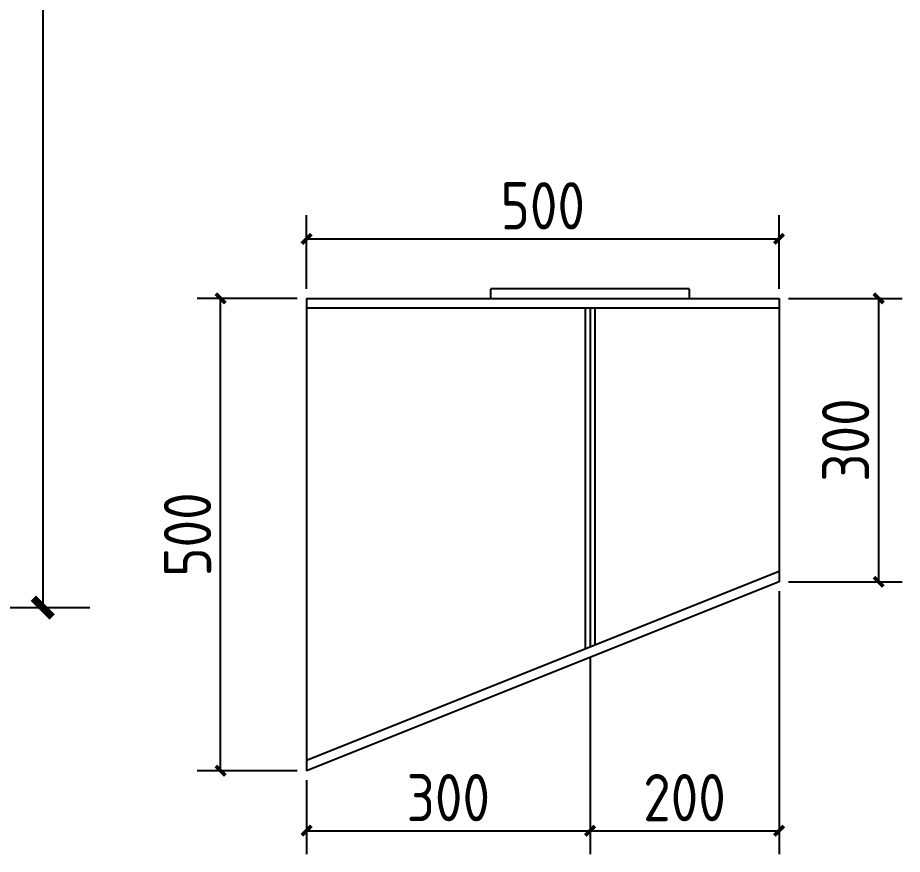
# Model space of a CAD drawing. Extents: x 411778 to 673094, y -11605 to 324395.
# Drawn here: x 463326 to 465199, y 124638 to 126409 of the extents above; entities that cross this region are included whole.
import ezdxf

# ---------------------------------------------------------------- set-up
doc = ezdxf.new("R2010")
doc.units = 0
doc.header["$LTSCALE"] = 1000
doc.header["$MEASUREMENT"] = 0
doc.styles.get("Standard").update_dxf_attribs({"font": 'gbenor.shx', "bigfont": 'gbcbig.shx'})
doc.dimstyles.get("Standard").update_dxf_attribs({"dimscale": 100, "dimtxt": 3.5, "dimasz": 1, "dimexe": 2.5, "dimexo": 3, "dimgap": 1.5, "dimtad": 1, "dimdec": 0, "dimzin": 0, "dimdsep": 46, "dimtxsty": 'Standard', "dimblk": 'ARCHTICK', "dimcen": 0.09, "dimadec": 0, "dimazin": 0, "dimtfac": 1, "dimtdec": 0, "dimtix": 1, "dimtmove": 2, "dimatfit": 3, "dimfxl": 1, "dimtolj": 1, "dimtzin": 0, "dimarcsym": 0})

# ---------------------------------------------------------------- blocks, each defined once
blk = doc.blocks.new('_ArchTick')
at = {"color": 0, "linetype": 'ByBlock', "const_width": 0.4}
blk.add_lwpolyline([(-0.5, -0.5), (0.5, 0.5)], dxfattribs=at)
blk = doc.blocks.new('*D647')
at = {"color": 3, "lineweight": -2}
for p, q in [((462861.5, 134162.5), (463479.5, 134162.5)), ((463379.5, 134162.5), (463379.5, 125160.5)), ((462861.5, 125160.5), (463479.5, 125160.5))]:
    blk.add_line(p, q, dxfattribs=at)
at = {"layer": 'Defpoints', "color": 0}
for p in [(462811.5, 134162.5), (462811.5, 125160.5), (463379.5, 125160.5)]:
    blk.add_point(p, dxfattribs=at)
at = {"color": 3, "lineweight": -2, "xscale": 40, "yscale": 40, "zscale": 40}
for p, rotation in [((463379.5, 134162.5), 90), ((463379.5, 125160.5), 270)]:
    blk.add_blockref('_ArchTick', p, dxfattribs=dict(at, rotation=rotation))
at = {"color": 0, "insert": (463276.2, 129661.5), "char_height": 100, "attachment_point": 5, "rotation": 90}
blk.add_mtext('\\A1;腹板 9002', dxfattribs=at)
blk = doc.blocks.new('*D780')
at = {"color": 3, "lineweight": -2}
for p, q in [((463918, 125815), (463706, 125815)), ((463756, 124815), (463756, 125815)), ((463918, 124815), (463706, 124815))]:
    blk.add_line(p, q, dxfattribs=at)
at = {"layer": 'Defpoints', "color": 0}
for p in [(463756, 125815), (463938, 125815), (463938, 124815)]:
    blk.add_point(p, dxfattribs=at)
at = {"color": 3, "lineweight": -2, "xscale": 20, "yscale": 20, "zscale": 20}
for p, rotation in [((463756, 125815), 90), ((463756, 124815), 270)]:
    blk.add_blockref('_ArchTick', p, dxfattribs=dict(at, rotation=rotation))
at = {"color": 0, "insert": (463686, 125315), "char_height": 100, "attachment_point": 5, "rotation": 90}
blk.add_mtext('\\A1;500', dxfattribs=at)
blk = doc.blocks.new('*D781')
at = {"color": 3, "lineweight": -2}
for p, q in [((463938, 125835), (463938, 125991)), ((464938, 125835), (464938, 125991)), ((463938, 125941), (464938, 125941))]:
    blk.add_line(p, q, dxfattribs=at)
at = {"layer": 'Defpoints', "color": 0}
for p in [(464938, 125941), (463938, 125815), (464938, 125815)]:
    blk.add_point(p, dxfattribs=at)
at = {"color": 3, "lineweight": -2, "xscale": 20, "yscale": 20, "zscale": 20, "rotation": 180}
blk.add_blockref('_ArchTick', (463938, 125941), dxfattribs=at)
at = {"color": 3, "lineweight": -2, "xscale": 20, "yscale": 20, "zscale": 20}
blk.add_blockref('_ArchTick', (464938, 125941), dxfattribs=at)
at = {"color": 0, "insert": (464438, 126011), "char_height": 100, "attachment_point": 5}
blk.add_mtext('\\A1;500', dxfattribs=at)
blk = doc.blocks.new('*D782')
at = {"color": 3, "lineweight": -2}
for p, q in [((464538, 125056.5), (464538, 124638)), ((463938, 124795), (463938, 124638)), ((463938, 124688), (464538, 124688))]:
    blk.add_line(p, q, dxfattribs=at)
at = {"layer": 'Defpoints', "color": 0}
for p in [(464538, 125076.5), (463938, 124815), (464538, 124688)]:
    blk.add_point(p, dxfattribs=at)
at = {"color": 3, "lineweight": -2, "xscale": 20, "yscale": 20, "zscale": 20, "rotation": 180}
blk.add_blockref('_ArchTick', (463938, 124688), dxfattribs=at)
at = {"color": 3, "lineweight": -2, "xscale": 20, "yscale": 20, "zscale": 20}
blk.add_blockref('_ArchTick', (464538, 124688), dxfattribs=at)
at = {"color": 0, "insert": (464238, 124758), "char_height": 100, "attachment_point": 5}
blk.add_mtext('\\A1;300', dxfattribs=at)
blk = doc.blocks.new('*D783')
at = {"color": 3, "lineweight": -2}
for p, q in [((464938, 125195), (464938, 124638)), ((464538, 125056.5), (464538, 124638)), ((464538, 124688), (464938, 124688))]:
    blk.add_line(p, q, dxfattribs=at)
at = {"layer": 'Defpoints', "color": 0}
for p in [(464938, 125215), (464538, 125076.5), (464938, 124688)]:
    blk.add_point(p, dxfattribs=at)
at = {"color": 3, "lineweight": -2, "xscale": 20, "yscale": 20, "zscale": 20, "rotation": 180}
blk.add_blockref('_ArchTick', (464538, 124688), dxfattribs=at)
at = {"color": 3, "lineweight": -2, "xscale": 20, "yscale": 20, "zscale": 20}
blk.add_blockref('_ArchTick', (464938, 124688), dxfattribs=at)
at = {"color": 0, "insert": (464738, 124758), "char_height": 100, "attachment_point": 5}
blk.add_mtext('\\A1;200', dxfattribs=at)
blk = doc.blocks.new('*D784')
at = {"color": 3, "lineweight": -2}
for p, q in [((464958, 125815), (465199, 125815)), ((465149, 125215), (465149, 125815)), ((464958, 125215), (465199, 125215))]:
    blk.add_line(p, q, dxfattribs=at)
at = {"layer": 'Defpoints', "color": 0}
for p in [(464938, 125815), (465149, 125815), (464938, 125215)]:
    blk.add_point(p, dxfattribs=at)
at = {"color": 3, "lineweight": -2, "xscale": 20, "yscale": 20, "zscale": 20}
for p, rotation in [((465149, 125815), 90), ((465149, 125215), 270)]:
    blk.add_blockref('_ArchTick', p, dxfattribs=dict(at, rotation=rotation))
at = {"color": 0, "insert": (465079, 125515), "char_height": 100, "attachment_point": 5, "rotation": 90}
blk.add_mtext('\\A1;300', dxfattribs=at)

msp = doc.modelspace()

# ---------------------------------------------------------------- linework, layer by layer
for p, q in [((464328, 125815), (464328, 125835)), ((464748, 125835), (464328, 125835)), ((464748, 125835), (464748, 125815)), ((463938, 125815), (464938, 125815)), ((463938, 125815), (463938, 124815)), ((464938, 125815), (464938, 125215)), ((463938, 125795), (464938, 125795)), ((464528, 125795), (464528, 125072.5)), ((464548, 125795), (464548, 125080.5)), ((464938, 125236.5), (463938, 124836.5)), ((464938, 125215), (463938, 124815))]:
    msp.add_line(p, q)
at = {"color": 1}
msp.add_line((464538, 125795), (464538, 125076.5), dxfattribs=at)

# ---------------------------------------------------------------- dimensions: what is measured, and where the dimension line sits
dim = msp.add_linear_dim(base=(463379.5, 125160.5), p1=(462811.5, 134162.5), p2=(462811.5, 125160.5), angle=90, text='腹板 9002', dimstyle='Standard', override={"dimtxt": 1, "dimasz": 0.4, "dimexe": 1, "dimexo": 0.5, "dimgap": 0.5, "dimclrd": 3, "dimclre": 3})
dim.commit()
dim.dimension.update_dxf_attribs({"geometry": '*D647', "text_midpoint": (463276.2, 129661.5)})
for base, p1, p2, picture, middle in [((464938, 125941), (463938, 125815), (464938, 125815), '*D781', (464438, 126011)), ((464938, 124688), (464538, 125076.5), (464938, 125215), '*D783', (464738, 124758)), ((464538, 124688), (463938, 124815), (464538, 125076.5), '*D782', (464238, 124758))]:
    dim = msp.add_linear_dim(base=base, p1=p1, p2=p2, dimstyle='Standard', override={"dimtxt": 1, "dimasz": 0.2, "dimexe": 0.5, "dimexo": 0.2, "dimgap": 0.2, "dimlfac": 0.5, "dimclrd": 3, "dimclre": 3})
    dim.commit()
    dim.dimension.update_dxf_attribs({"geometry": picture, "text_midpoint": middle})
for p1, p2, distance, picture, middle in [((463938, 124815), (463938, 125815), 182, '*D780', (463686, 125315)), ((464938, 125215), (464938, 125815), -211, '*D784', (465079, 125515))]:
    dim = msp.add_aligned_dim(p1=p1, p2=p2, distance=distance, dimstyle='Standard', override={"dimtxt": 1, "dimasz": 0.2, "dimexe": 0.5, "dimexo": 0.2, "dimgap": 0.2, "dimlfac": 0.5, "dimclrd": 3, "dimclre": 3})
    dim.commit()
    dim.dimension.update_dxf_attribs({"geometry": picture, "text_midpoint": middle})

doc.saveas('drawing.dxf')
